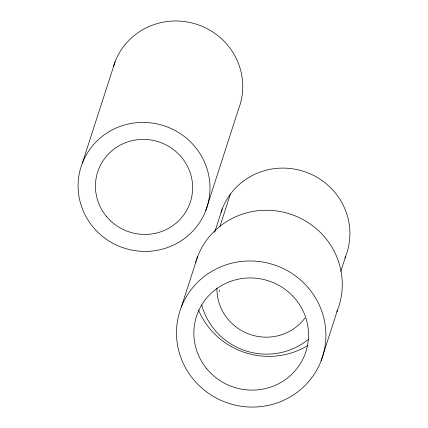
<?xml version="1.0" encoding="UTF-8"?>
<svg xmlns="http://www.w3.org/2000/svg" width="428" height="428" viewBox="0 0 428 428"><rect width="100%" height="100%" fill="white"/><g stroke="black" fill="none" stroke-linecap="round" stroke-linejoin="round"><path stroke-width="0.64" d="M82.32 163.202L115.084 61.76M205.761 210.619A66.121 64.323 17.9 0 0 133.317 123.114A66.121 64.323 17.9 0 0 93.042 227.001A66.121 64.323 17.9 0 0 205.761 210.619L238.524 109.177A66.121 64.323 17.9 0 0 197.559 24.589A66.121 64.323 17.9 0 0 113.42 66.65M181.285 307.176L197.666 256.452M214.663 232.34L222.239 208.88M219.917 226.498L230.36 194.162M340.763 271.512L345.68 256.297M321.107 360.879A74.895 72.856 17.9 0 0 239.049 261.765A74.895 72.856 17.9 0 0 193.435 379.438A74.895 72.856 17.9 0 0 321.107 360.879L337.489 310.161M196.559 259.529A74.895 72.856 17.9 0 1 293.282 215.134A74.895 72.856 17.9 0 1 336.756 311.975M307.866 345.455A74.895 72.856 17.9 0 1 198.458 309.936M195.585 262.674A74.895 72.856 17.9 0 1 196.152 260.775M219.714 291.586A48.872 47.54 17.9 0 1 219.478 290.296M308.363 339.361A66.121 64.323 17.9 0 1 201.684 304.827M305.025 317.961A48.722 47.396 17.9 0 1 250.284 334.525A48.722 47.396 17.9 0 1 216.937 288.119M220.955 212.529A66.121 64.323 17.9 0 1 306.277 172.259A66.121 64.323 17.9 0 1 344.957 258.084M106.465 216.45A48.722 47.396 17.9 0 0 189.518 204.381A48.722 47.396 17.9 0 0 136.136 139.903A48.722 47.396 17.9 0 0 106.465 216.45M206.852 368.888A57.496 55.934 17.9 0 0 304.864 354.641A57.496 55.934 17.9 0 0 241.868 278.553A57.496 55.934 17.9 0 0 206.852 368.888"/></g></svg>
